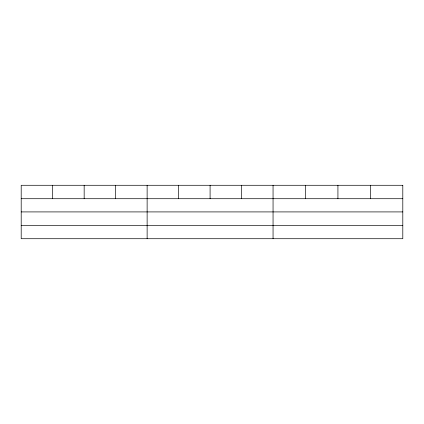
<?xml version="1.0" encoding="UTF-8"?>
<svg xmlns="http://www.w3.org/2000/svg" width="424" height="424" viewBox="0 0 424 424"><rect width="100%" height="100%" fill="white"/><g stroke="black" fill="none" stroke-linecap="round" stroke-linejoin="round"><path stroke-width="0.64" d="M21.2 198.713L402.8 198.713M21.2 211.915L402.8 211.915M21.2 225.515L402.8 225.515M370.364 185.283L370.364 198.713M337.928 185.283L337.928 198.713M305.492 185.283L305.492 198.713M273.056 185.283L273.056 238.717M241.574 185.283L241.574 198.713M210.092 185.283L210.092 198.713M178.61 185.283L178.61 198.713M147.128 185.283L147.128 238.717M115.646 185.283L115.646 198.713M84.164 185.283L84.164 198.713M52.682 185.283L52.682 198.713M402.8 185.283L21.2 185.283L21.2 238.717L402.8 238.717L402.8 185.283"/></g></svg>
